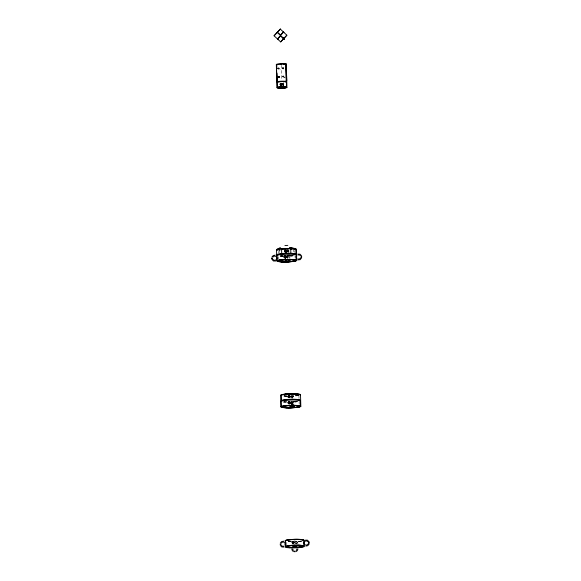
<?xml version="1.0" encoding="UTF-8"?>
<svg xmlns="http://www.w3.org/2000/svg" width="581" height="581" viewBox="0 0 581 581"><rect width="100%" height="100%" fill="white"/><g stroke="black" fill="none" stroke-linecap="round" stroke-linejoin="round"><path stroke-width="0.44" stroke-dasharray="2.9 2.18" d="M285.06 77.651L284.341 77.796L284.988 77.578M280.354 69.669L280.216 69.72M284.683 77.041L285.06 77.258M291.19 396.91L293.761 396.765L293.797 397.898M291.306 396.91L293.761 396.765L291.328 395.065M279.81 69.865L279.715 69.843M289.904 258.618L289.861 257.027L286.854 255.095A4.619 0.581 -1.6 0 0 289.323 254.914M286.564 256.686L287.994 257.681M286.876 257.143L287.806 257.79M291.488 397.135L292.722 397.992A0.959 0.922 -38 0 0 292.003 398M291.154 400.992L293.935 402.931L293.979 404.521M291.045 402.873L292.889 404.165M297.879 544.07L297.835 542.487L294.828 540.548L295.068 540.998M293.826 541.645L296.68 543.634M295.402 255.923L295.475 258.647M295.003 254.66L295.119 258.806M298.939 395.588L299.026 398.907M299.099 401.391L299.193 404.71M294.349 250.614L294.4 252.379M293.427 250.266L293.47 251.827M288.851 249.83L288.917 252.103M288.365 249.707L288.43 252.212M283.513 82.618L283.586 85.342M283.339 82.989L283.419 85.705M288.002 249.939L288.053 251.755M287.907 249.721L287.973 252.227M287.74 249.721L287.798 251.987M287.159 257.811L286.854 255.095A4.989 0.625 -1.6 0 0 289.737 254.921M291.226 403.49L291.255 404.623M281.298 65.362L281.712 80.127M279.584 250.193L279.65 252.532M278.698 251.355L278.749 253.12M278.314 256.751L278.379 259.242M286.288 542.393L286.36 544.876M297.835 542.487A8.374 1.046 -1.6 0 1 295.606 542.618M289.861 257.027A8.374 1.046 -1.6 0 1 286.941 257.187M291.72 404.529A0.959 0.922 -38 0 1 293.296 404.536M291.604 404.536A0.959 0.944 -85.4 0 1 293.252 404.536A0.959 0.922 -37.2 0 0 291.531 404.543M291.677 397.978A0.959 0.944 -86.7 0 1 292.715 397.992A0.959 0.915 -36.6 0 0 291.553 398M296.259 401.413A8.374 1.046 -1.6 0 1 291.183 401.82M286.803 401.82A8.374 1.046 -1.6 0 1 284.174 401.616M296.288 401.602A9.557 1.198 -1.6 0 1 291.248 401.965M286.912 401.987A9.557 1.198 -1.6 0 1 283.245 401.732M298.54 395.501A9.971 1.249 -1.6 0 1 291.226 396.206M286.825 396.235A9.971 1.249 -1.6 0 1 282.453 395.93M298.445 395.349A9.194 1.155 -1.6 0 1 291.277 396.104M286.898 396.133A9.194 1.155 -1.6 0 1 282.824 395.814M296.252 401.18A9.194 1.155 -1.6 0 1 291.219 401.558A8.737 1.097 -1.6 0 0 296.325 401.101M298.474 395.218A8.737 1.097 -1.6 0 1 291.241 396.046M286.876 396.068A8.737 1.097 -1.6 0 1 283.455 395.806M298.46 395.102A8.374 1.046 -1.6 0 1 291.212 396.002M286.832 396.017A8.374 1.046 -1.6 0 1 284.007 395.806M291.415 404.514A0.959 0.944 -88.4 0 1 293.144 404.514M297.726 401.609A8.737 1.097 -1.6 0 1 291.212 402.226A9.194 1.155 -1.6 0 0 298.089 401.631M283.259 401.921A8.737 1.097 -1.6 0 0 286.847 402.234A9.194 1.155 -1.6 0 1 283.259 402.023M295.606 543.736A0.959 0.915 -36 0 1 297 543.961A0.959 0.922 -37.2 0 0 295.613 543.961M295.613 543.845A0.959 0.915 -36.7 0 1 297.051 543.976M300.769 541.056A8.374 1.046 -1.6 0 1 295.656 541.528M291.292 541.572A8.374 1.046 -1.6 0 1 287.58 541.274M301.19 541.056A8.737 1.097 -1.6 0 1 295.504 541.579M291.146 541.615A8.737 1.097 -1.6 0 1 287.653 541.369M301.692 541.056A9.194 1.155 -1.6 0 1 295.547 541.637M291.175 541.681A9.194 1.155 -1.6 0 1 287.58 541.448M302.127 541.049A9.557 1.198 -1.6 0 1 295.591 541.681M291.27 541.732A9.557 1.198 -1.6 0 1 287.617 541.521M293.906 255.647A8.737 1.097 -1.6 0 1 286.934 256.33A9.194 1.155 -1.6 0 0 294.414 255.64M283.179 256.344A8.737 1.097 -1.6 0 1 279.555 256.076M291.168 255.633A8.374 1.046 -1.6 0 1 286.912 255.916M283.31 255.93A8.374 1.046 -1.6 0 1 279.599 255.64M292.817 255.633A9.608 1.206 -1.6 0 1 286.956 256.076M283.274 256.098A9.608 1.206 -1.6 0 1 279.606 255.894M283.208 256.403A9.194 1.155 -1.6 0 1 279.614 256.177M291.183 255.502A9.971 1.249 -1.6 0 1 286.905 255.756M283.405 255.785A9.971 1.249 -1.6 0 1 280.035 255.633M290.275 254.906A3.798 0.479 -1.6 0 1 286.847 255.35M288.706 254.906A4.161 0.523 -1.6 0 1 286.861 255.03M287.588 251.399A0.951 0.937 54.5 0 1 288.154 252.016M280.347 250.643A9.979 1.518 -11.6 0 1 278.727 250.723M293.267 249.881A9.979 0.944 8.3 0 1 292.86 249.859L292.853 249.83A9.979 0.944 8.3 0 0 293.456 249.888M283.361 85.705A0.908 0.842 -27.1 0 0 283.223 84.695L283.281 84.695A0.908 0.85 -29.7 0 1 283.557 85.705M283.484 85.683A0.908 0.85 -28.6 0 0 283.237 84.688A0.908 0.835 -25.8 0 1 283.274 85.697M293.935 402.931L291.248 403.083L293.935 402.931M288.234 252.001A0.951 0.886 -27.9 0 0 287.573 251.457A0.951 0.937 63.7 0 1 288.263 252.016"/><path stroke-width="0.87" d="M276.854 258.908L276.912 260.165M296.564 256.257L296.506 255.037M285.249 544.884L285.307 546.147M304.146 542.313L304.095 541.071M277.006 257.499A5.396 0.995 88 0 1 276.977 257.114L276.868 256.018M304.074 543.961L304.132 545.218M279.17 76.852L278.982 77.433M285.322 543.206L285.177 542.698A5.396 0.487 -89.8 0 1 285.14 543.024M296.492 257.942L296.55 259.199M296.542 256.853L296.564 257.463M285.264 544.368L285.3 543.751M304.132 542.872L304.146 543.482M276.861 257.841L276.868 258.392L276.854 257.739M304.146 543.431L304.081 542.792M296.637 259.141L296.608 258.022M276.781 256.025L276.803 257.172M285.177 542.008L285.177 542.698M304.219 545.196L304.219 544.535A5.396 0.487 -89.8 0 1 304.255 544.172L304.197 544.085M280.899 84.666L281.175 84.027M279.076 77.534L279.17 76.75M283.448 76.924L283.012 76.874L283.724 76.692M297 548.951L296.245 550.476M297.908 549.009L297.457 550.432L296.346 551.536M285.394 546.104L285.373 544.971M304.008 541.064L304.023 542.233M276.999 260.135L276.977 259.024M296.419 255.044L296.441 256.214M296.049 249.496A9.971 0.944 8.3 0 0 289.984 247.448L291.691 249.046M283.572 68.326L283.31 68.841L283.528 68.347M281.081 84.797L281.48 84.245A0.784 0.516 -11.1 0 1 282.083 84.071A0.908 0.835 -25.7 0 0 280.943 83.613A0.908 0.835 -25.7 0 0 280.391 84.695A0.908 0.835 -25.7 0 0 281.473 85.196M294.879 551.049L294.916 551.928L294.93 551.071M278.764 68.863L279.025 68.464M301.67 257.732L300.195 259.685L297.646 259.932M278.03 68.275L278.851 68.231M278.11 68.326L278.786 68.188M278.263 76.532L279.083 76.489M278.343 76.583L279.011 76.445M271.835 257.187L273.223 255.517L275.212 255.132M280.231 543.162L281.618 541.499L283.891 541.165M309.165 544.034L307.777 545.704L305.788 546.089M282.511 67.999L283.477 68.057M282.809 76.307L283.71 76.314M282.577 68.05L283.405 68.006M283.477 68.456L282.78 68.616L283.267 68.551M278.982 76.888L278.343 77.012L278.865 77.12M300.638 257.913L299.346 259.068L297.755 258.995M281.175 543.264L282.468 542.109L284.058 542.189M308.22 543.932L306.732 545.145L304.96 544.789M282.816 76.285L283.637 76.264M272.888 257.085L274.268 256.076L276.04 256.432M274.065 35.782L280.325 29.094L274.065 35.782L280.681 41.926L286.876 35.194L280.26 29.05M283.601 32.144L277.406 38.876L278.03 39.312M277.667 39.116L280.514 36.022L284.153 39.268L283.092 37.772M281.553 84.31L281.284 84.623A0.806 0.755 54.5 0 0 281.284 85.451L281.284 85.458M282.068 84.1A0.813 0.574 -12.4 0 0 281.582 84.245L281.088 85.102M280.47 87.571L283.63 87.179L282.257 86.983M281.495 84.281L281.807 84.209A0.821 0.646 -15.1 0 1 282.061 84.158A0.85 0.646 -14.1 0 0 281.574 84.332L281.364 84.565A0.821 0.792 72.5 0 0 281.313 85.48L281.364 85.53M275.953 259.947L274.174 260.31L272.838 259.3M305.047 541.274L306.637 540.875L308.053 541.746M281.865 87.753L283.165 87.491M280.928 87.194L281.967 87.063M282.954 87.208L280.964 87.273M275.939 261.007L273.39 261L271.799 259.184M297.857 255.03L299.237 254.892L300.333 255.553M283.956 546.155L282.569 546.293L281.342 545.45M305.061 540.214L307.327 540.105L309.099 541.768M271.676 258.313L272.54 258.284M272.525 258.327L271.697 258.356M301.728 256.896L300.878 256.911L301.735 256.853M280.935 544.303L280.086 544.288L280.928 544.266M308.453 542.894L309.324 542.908L308.816 542.85M297.748 254.086L300.028 254.202L301.517 255.749M284.065 547.091L281.778 546.975L280.289 545.428M279.178 249.416L279.432 249.387M283.143 87.644L282.555 87.716M292.715 546.808L293.863 546.677M286.019 80.766L286.411 80.774M285.438 248.958L287.827 248.951M294.879 546.685L294.611 546.706M295.584 546.59L296.855 546.554L295.7 546.677M282.155 87.404L280.282 87.281L281.981 86.983M282.017 87.368L280.746 87.564L281.248 87.709M281.553 87.426L281.11 87.426L281.734 87.332M293.95 546.765L292.773 546.815M283.724 64.186L286.259 64.121L286.716 80.723L286.331 80.723L285.83 64.447L286.36 80.781M284.908 245.516L287.827 245.371M282.213 249.51L280.02 247.934L282.221 249.467M278.35 254.689L276.658 254.776L276.527 250.15A9.979 1.518 -11.6 0 1 280.093 248.283M308.939 542.843L308.504 542.944M282.112 87.063L282.962 87.135M290.072 248.821A3.798 0.479 -1.6 0 0 287.973 248.595L284.109 249.046M288.27 248.98L287.486 248.581L284.385 248.958M281.429 87.753L281.153 87.746M281.298 87.709L280.485 87.644M277.449 81.187L276.963 73.032M276.825 81.151L277.529 81.238M293.804 248.726L294.204 248.806L293.826 248.733M296.441 249.576A9.812 0.922 8.4 0 0 295.831 249.22L290.725 248.632L290.856 253.163M294.08 249.351L296.463 249.656L296.593 254.26M282.097 249.489A4.989 0.625 -1.6 0 1 281.792 249.416L281.487 249.227A4.989 0.625 -1.6 0 1 285.62 248.479A4.989 0.625 -1.6 0 1 291.146 248.726L291.451 248.915M295.794 249.205L295.969 253.824A9.942 1.249 -1.6 0 1 296.121 253.875M293.507 551.667L292.33 550.679L291.771 549.001M286.876 35.194L280.681 41.926M284.399 38.992L277.224 32.456M280.463 63.743L281.269 64.302M289.97 247.448L292.163 248.98M286.433 250.781L285.808 250.346A0.951 0.879 -26.6 0 0 284.893 251.384A0.951 0.879 -26.6 0 0 285.859 252.198M286.128 252.437L285.867 252.248A0.951 0.937 54.8 0 0 286.796 251.29A0.951 0.937 54.8 0 0 285.808 250.353A0.951 0.886 -28 0 1 286.716 251.166A0.951 0.886 -28 0 1 285.787 252.147A0.951 0.937 60.4 0 1 284.813 251.261A0.951 0.893 -29.1 0 1 285.67 250.302A0.951 0.937 64.5 0 1 286.651 251.188A0.951 0.937 64.5 0 1 285.721 252.154M285.206 255.974L286.135 256.62A0.959 0.915 -36.8 0 0 285.206 255.996A0.959 0.944 -87.9 0 0 284.283 256.955A0.959 0.944 -87.9 0 0 285.256 257.884L285.627 258.138M287.355 258.843L288.053 259.322M288.227 259.446L289.963 260.658L289.934 259.525M287.486 259.438L288.234 259.954M284.269 259.38L286.353 260.84A8.374 1.046 -1.6 0 0 289.963 260.658M289.113 396.213L289.636 396.576M292.127 405.226L294.037 406.562L294.001 405.204M288.35 405.284L290.435 406.744L294.037 406.562L290.435 406.744L290.406 405.836M293.187 541.935L293.884 542.422M281.219 85.487L281.001 85.291A0.886 0.719 -48.3 0 0 281.197 85.596M283.956 32.333L283.339 31.904L280.485 34.998L277.471 32.187M282.947 38.143L284.153 39.268M278.125 68.769L278.858 68.602L278.052 68.667M293.354 550.476L292.686 548.98M280.957 85.233L280.935 85.102A0.864 0.661 -14.4 0 0 281.531 85.356A0.871 0.697 -15.6 0 1 280.848 85.058L280.913 85.008M285.256 541.979L285.322 542.552M285.315 544.404L285.242 543.714M285.198 543.119L285.184 542.814M296.637 258.443L296.637 258.48A5.396 0.487 -89.8 0 1 296.673 258.153M300.515 394.717L300.835 406.33A9.971 1.249 -1.6 0 1 285.779 407.804A9.971 1.249 -1.6 0 1 285.99 405.632A9.971 1.249 -1.6 0 1 300.835 406.33M300.261 400.534L300.471 406.337M286.288 64.171L286.941 87.433A4.989 0.625 -1.6 0 1 279.417 88.167A4.989 0.625 -1.6 0 1 279.519 87.085A4.989 0.625 -1.6 0 1 286.941 87.433M286.179 64.063L286.644 80.672M286.426 82.001L286.578 87.448A4.619 0.581 -1.6 0 1 279.577 88.123A4.619 0.581 -1.6 0 1 279.722 87.114A4.619 0.581 -1.6 0 1 286.578 87.448M287.704 248.588L287.718 248.98M286.331 259.932L286.353 260.84M277.166 77.607L277.268 81.231M276.738 64.89L276.839 68.507M277.188 82.233L277.34 87.68M276.44 64.6L276.905 81.209M281.72 253.614L281.589 249.075L276.527 250.171A9.819 1.496 -11.7 0 0 276.839 250.513M276.331 64.498L276.977 87.687M281.357 395.211L281.509 400.658M281.102 401.028L281.313 406.838M280.579 395.233L280.899 406.845M296.049 254.667A9.971 1.249 -1.6 0 0 286.665 253.265A9.971 1.249 -1.6 0 0 277.166 255.175A9.892 1.242 -1.6 0 1 276.803 255.001M296.738 256.744A5.396 1.285 84.1 0 1 296.709 257.187M296.368 257.209A5.396 0.792 86.3 0 1 296.303 256.649M296.412 257.703A5.396 0.995 88 0 1 296.441 258.087M276.759 256.729A5.396 0.487 -89.8 0 1 276.745 257.049M277.05 257.993A5.396 0.792 86.3 0 1 277.115 258.552M276.679 258.458A5.396 1.285 84.1 0 1 276.709 258.015M281.436 401.348A9.608 1.206 -1.6 0 1 290.435 399.583A9.608 1.206 -1.6 0 1 300.108 400.767M280.921 395.567A9.971 1.249 -1.6 0 1 290.638 393.722A9.971 1.249 -1.6 0 1 300.123 395.058M281.429 395.37A9.194 1.155 -1.6 0 1 290.246 393.831A9.194 1.155 -1.6 0 1 299.723 394.789M281.749 400.403A9.194 1.155 -1.6 0 1 290.972 399.256A9.194 1.155 -1.6 0 1 299.752 399.975M282.446 394.789A8.737 1.097 -1.6 0 1 289.934 393.896A8.737 1.097 -1.6 0 1 298.111 394.216M282.78 394.797A8.374 1.046 -1.6 0 1 289.752 393.954A8.374 1.046 -1.6 0 1 297.574 394.208M289.614 403.737A0.959 0.944 89.6 0 1 288.416 403.141A0.959 0.944 89.6 0 1 289.004 401.921A0.959 0.944 89.6 0 1 290.202 402.517M290.217 403.112A0.959 0.944 89.6 0 1 289.977 403.512M281.77 401.122A9.194 1.155 -1.6 0 1 291.096 399.982A9.194 1.155 -1.6 0 1 299.811 400.723M293.935 542.639A0.959 0.922 -37.6 0 1 292.221 542.727M292.214 541.935A0.959 0.93 -66.2 0 1 293.913 541.848M298.097 545.268A8.374 1.046 -1.6 0 1 300.609 546.917A8.374 1.046 -1.6 0 1 286.999 546.924A8.374 1.046 -1.6 0 1 294.872 545.268M286.295 540.628A8.374 1.046 -1.6 0 1 291.982 539.589M294.916 539.458A8.374 1.046 -1.6 0 1 297.93 539.458M300.733 539.633A8.374 1.046 -1.6 0 1 302.737 540.039M285.932 540.635A8.737 1.097 -1.6 0 1 294.24 539.429A8.737 1.097 -1.6 0 1 303.18 540.069M285.554 540.962A9.194 1.155 -1.6 0 1 294.887 539.357A9.194 1.155 -1.6 0 1 303.558 540.533M285.576 541.151A9.557 1.198 -1.6 0 1 294.734 539.313A9.557 1.198 -1.6 0 1 303.565 540.686M304.321 542.763A5.396 1.285 84.1 0 1 304.291 543.206M303.95 543.228A5.396 0.792 86.3 0 1 303.885 542.669M303.994 543.722A5.396 0.995 88 0 1 304.023 544.106M294.981 546.844A5.396 1.06 1.7 0 1 294.552 546.903M294.378 546.503A5.396 0.574 -0.8 0 1 295.01 546.51M295.751 546.503A5.396 0.784 -2.4 0 1 295.373 546.503M285.402 543.482A5.396 0.995 88 0 1 285.373 543.09M285.445 543.976A5.396 0.792 86.3 0 1 285.511 544.535M285.075 544.433A5.396 1.285 84.1 0 1 285.104 543.99M286.128 257.194A0.959 0.915 -36.8 0 1 285.256 257.855M285.177 257.804A0.959 0.922 -37.4 0 1 284.211 256.933A0.959 0.922 -37.4 0 1 285.126 255.938A0.959 0.944 -86.1 0 1 286.106 256.838A0.959 0.944 -86.1 0 1 285.184 257.826A0.959 0.944 -84.8 0 1 284.138 256.853A0.959 0.944 -84.8 0 1 285.06 255.865M285.068 255.894A0.959 0.922 -37.8 0 1 286.041 256.766A0.959 0.922 -37.8 0 1 285.118 257.761M277.464 255.466A9.557 1.198 -1.6 0 1 286.251 253.694A9.557 1.198 -1.6 0 1 295.99 254.863M277.565 255.313A9.194 1.155 -1.6 0 1 286.687 254.086A9.194 1.155 -1.6 0 1 295.736 254.819M282.504 249.024A4.161 0.523 -1.6 0 1 286.898 248.537A4.161 0.523 -1.6 0 1 290.609 248.9M282.068 249.365A4.619 0.581 -1.6 0 1 285.634 248.523A4.619 0.581 -1.6 0 1 291.081 248.908M285.736 250.295A0.951 0.937 60.4 0 0 284.813 251.261A0.951 0.893 -29.1 0 0 285.721 252.11M283.049 248.958A3.798 0.479 -1.6 0 1 283.884 248.791M276.854 250.171A9.971 1.518 -11.6 0 1 279.991 247.934M296.448 249.707A9.979 0.944 8.3 0 1 296.027 249.859A9.979 0.944 8.3 0 0 296.47 249.656M289.883 247.782A9.979 0.944 8.3 0 1 295.838 249.205M281.734 85.109A0.908 0.842 -27.1 0 1 282.09 84.644M281.988 83.94A0.908 0.842 -26.9 0 1 281.095 85.204A0.908 0.842 -26.9 0 1 280.449 83.904A0.908 0.842 -26.9 0 1 281.988 83.94A0.871 0.697 -15.6 0 0 280.87 84.361M281.872 84.543A0.915 0.857 -29.7 0 1 280.216 84.644M280.18 83.94A0.915 0.908 1.6 0 1 281.872 83.867A0.908 0.85 -28.1 0 1 281.037 85.153A0.908 0.85 -28.1 0 1 280.362 83.853A0.908 0.85 -28.1 0 1 281.908 83.867M281.908 85.124A0.908 0.85 -29.7 0 1 282.097 84.848M281.821 85.124A0.908 0.85 -28.6 0 1 282.097 84.739A0.908 0.835 -25.7 0 1 281.727 85.073A0.908 0.835 -25.8 0 1 282.105 84.557M276.854 64.738A4.989 0.625 -1.6 0 1 280.979 63.721A4.989 0.625 -1.6 0 1 286.019 64.411M277.841 82.066A4.161 0.523 -1.6 0 1 281.698 81.601A4.161 0.523 -1.6 0 1 285.699 81.827M277.413 82.415A4.619 0.581 -1.6 0 1 281.916 81.536A4.619 0.581 -1.6 0 1 286.128 82.204M281.988 84.02A0.864 0.661 -14.4 0 0 280.95 84.361L280.972 84.223A0.886 0.763 13.5 0 1 282.061 83.889A0.741 0.617 13 0 0 281.306 83.911M276.832 64.956A4.619 0.581 -1.6 0 1 281.24 64.121A4.619 0.581 -1.6 0 1 285.845 64.687M277.398 82.052A4.619 0.581 -1.6 0 1 281.901 81.173A4.619 0.581 -1.6 0 1 286.121 81.841M285.191 86.859A3.798 0.479 -1.6 0 1 283.978 87.542A3.798 0.479 -1.6 0 1 278.778 87.549A3.798 0.479 -1.6 0 1 279.81 86.867M280.819 84.485A0.922 0.734 83.5 0 1 280.884 84.289M281.712 261.9A9.971 1.249 -1.6 0 0 296.76 260.426A9.971 1.249 -1.6 0 0 281.908 259.729A9.971 1.249 -1.6 0 0 281.712 261.9M289.854 403.258A0.959 0.944 -85.3 0 0 289.215 401.725A0.959 0.944 -85.3 0 0 288.227 403.061A0.959 0.944 -85.3 0 0 289.854 403.258M289.948 403.258A0.959 0.944 -86.7 0 0 289.229 401.769A0.959 0.944 -86.7 0 0 288.314 403.149A0.959 0.944 -86.8 0 0 289.955 403.265A0.959 0.944 -86.8 0 0 289.236 401.776A0.959 0.944 -86.8 0 0 288.321 403.156A0.959 0.944 -86.7 0 0 289.948 403.258M288.336 396.162A0.959 0.944 89.6 0 0 289.113 397.622A0.959 0.944 89.6 0 0 289.97 396.206A0.959 0.944 89.6 0 0 288.336 396.162M289.687 397.084A0.959 0.944 -85.3 0 0 289.04 395.559A0.959 0.944 -85.3 0 0 288.06 396.888A0.959 0.944 -85.3 0 0 289.687 397.084M289.846 397.143A0.959 0.944 -88.3 0 0 289.127 395.646A0.959 0.944 -88.3 0 0 288.212 397.034A0.959 0.944 -88.3 0 0 289.846 397.143M285.99 407.753A9.557 1.198 -1.6 0 0 300.428 406.337A9.557 1.198 -1.6 0 0 286.193 405.669A9.557 1.198 -1.6 0 0 285.99 407.753M290.021 403.308A0.959 0.944 -88.3 0 0 289.294 401.82A0.959 0.944 -88.3 0 0 288.387 403.199A0.959 0.944 -88.3 0 0 290.021 403.308M286.411 407.651A8.737 1.097 -1.6 0 0 299.6 406.359A8.737 1.097 -1.6 0 0 286.593 405.749A8.737 1.097 -1.6 0 0 286.411 407.651M286.6 407.608A8.374 1.046 -1.6 0 0 299.237 406.373A8.374 1.046 -1.6 0 0 286.774 405.785A8.374 1.046 -1.6 0 0 286.6 407.608M286.179 407.709A9.194 1.155 -1.6 0 0 300.057 406.351A9.194 1.155 -1.6 0 0 286.368 405.705A9.194 1.155 -1.6 0 0 286.179 407.709M289.904 547.847A9.565 1.198 -1.6 0 0 304.342 546.438A9.565 1.198 -1.6 0 0 290.101 545.77A9.565 1.198 -1.6 0 0 289.904 547.847M293.289 543.308A0.959 0.915 -36.6 0 0 293.979 541.819A0.959 0.915 -36.6 0 0 292.352 542.022A0.959 0.915 -36.6 0 0 293.289 543.308M293.913 542.865A0.959 0.944 -86.7 0 0 293.194 541.369A0.959 0.944 -86.7 0 0 292.279 542.748A0.959 0.944 -86.7 0 0 293.913 542.865M290.318 547.389A8.737 1.097 -1.6 0 0 303.507 546.096A8.737 1.097 -1.6 0 0 290.5 545.486A8.737 1.097 -1.6 0 0 290.318 547.389M290.086 547.44A9.194 1.155 -1.6 0 0 303.965 546.082A9.194 1.155 -1.6 0 0 290.275 545.443A9.194 1.155 -1.6 0 0 290.086 547.44M282.337 261.748A8.737 1.097 -1.6 0 0 295.526 260.455A8.737 1.097 -1.6 0 0 282.519 259.845A8.737 1.097 -1.6 0 0 282.337 261.748M282.526 261.704A8.374 1.046 -1.6 0 0 295.163 260.47A8.374 1.046 -1.6 0 0 282.7 259.881A8.374 1.046 -1.6 0 0 282.526 261.704M281.916 261.849A9.557 1.198 -1.6 0 0 296.354 260.433A9.557 1.198 -1.6 0 0 282.112 259.765A9.557 1.198 -1.6 0 0 281.916 261.849M282.105 261.806A9.194 1.155 -1.6 0 0 295.983 260.448A9.194 1.155 -1.6 0 0 282.293 259.801A9.194 1.155 -1.6 0 0 282.105 261.806M285.968 256.751A0.959 0.944 -83.7 0 0 284.995 255.822A0.959 0.922 -38.3 0 0 284.08 256.838A0.959 0.922 -38.3 0 0 285.046 257.71A0.959 0.944 -83.7 0 0 285.968 256.751M279.817 88.065A4.161 0.523 -1.6 0 0 286.121 87.455A4.161 0.523 -1.6 0 0 279.94 87.157A4.161 0.523 -1.6 0 0 279.817 88.065"/></g></svg>
